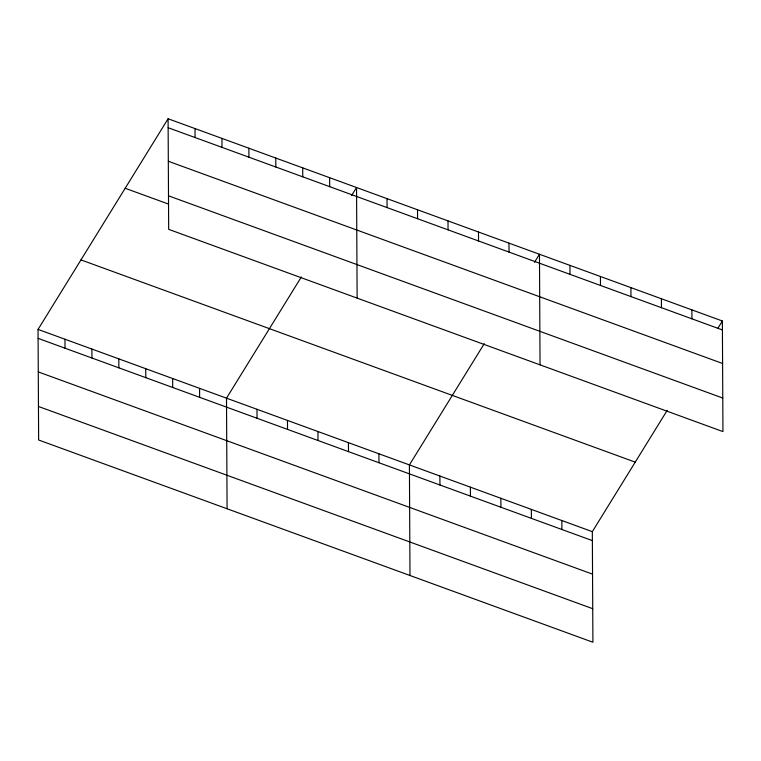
<?xml version="1.0" encoding="UTF-8"?>
<svg xmlns="http://www.w3.org/2000/svg" width="761" height="761" viewBox="0 0 761 761"><rect width="100%" height="100%" fill="white"/><g stroke="black" fill="none" stroke-linecap="round" stroke-linejoin="round"><path stroke-width="1.14" d="M667.169 410.407L592.324 531.654L592.905 642.246L38.63 440.001L38.05 329.408L168.095 118.754L722.37 320.999L722.95 431.592L168.676 229.346L168.095 118.754M301.356 276.928L226.502 398.174L227.082 508.767M351.572 195.577L356.548 187.51L357.128 298.112M484.262 343.668L409.408 464.914L409.989 575.506M534.488 262.317L539.463 254.25L540.044 364.852M718.013 328.048L722.37 320.999M168.143 127.715L722.417 329.951M168.324 161.256L722.598 363.492M168.504 195.815L722.779 398.051M125.184 188.271L168.257 203.986M80.97 259.891L635.235 462.136M38.05 329.408L592.324 531.654M38.098 338.369L592.372 540.614M38.269 371.91L592.543 574.146M38.45 406.469L592.724 608.705M691.882 309.87L691.93 318.83M661.404 298.75L661.452 307.71M630.917 287.62L630.964 296.581M600.429 276.5L600.477 285.461M569.941 265.38L569.989 274.34M561.837 520.524L561.884 529.485M531.349 509.404L531.397 518.365M508.976 243.13L509.023 252.091M500.871 498.284L500.919 507.245M478.488 232.01L478.536 240.971M470.384 487.154L470.431 496.115M448.01 220.88L448.048 229.841M439.896 476.034L439.944 484.995M417.523 209.76L417.57 218.721M387.035 198.64L387.083 207.601M378.93 453.784L378.978 462.745M348.443 442.664L348.49 451.625M329.627 177.694L329.675 186.654M317.955 431.544L318.003 440.495M302.707 167.867L302.754 176.828M287.477 420.414L287.515 429.375M275.786 158.041L275.834 167.001M256.99 409.294L257.037 418.255M248.866 148.224L248.914 157.185M221.946 138.397L221.993 147.358M199.582 388.348L199.629 397.309M195.016 128.571L195.063 137.532M172.661 378.521L172.709 387.482M145.741 368.705L145.789 377.656M118.811 358.878L118.859 367.839M91.891 349.052L91.938 358.012M64.97 339.235L65.018 348.196"/></g></svg>
